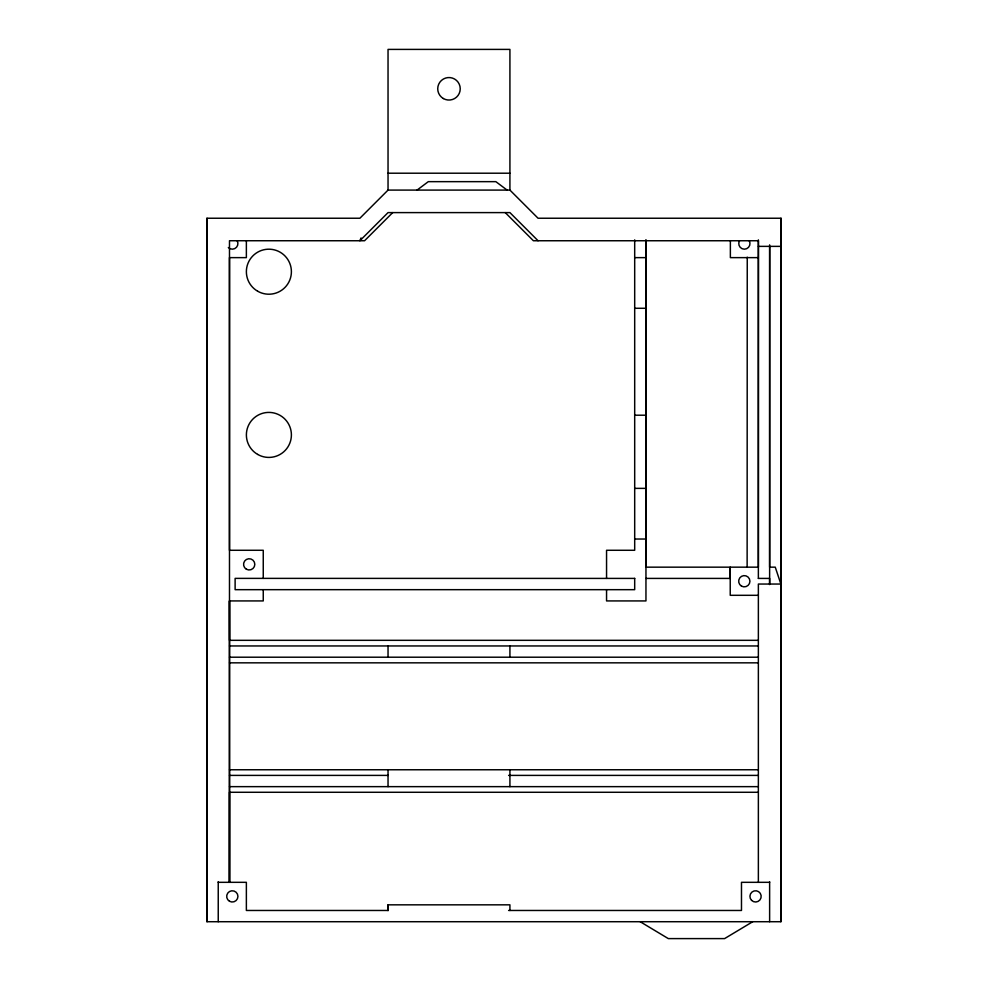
<?xml version="1.0" encoding="UTF-8"?>
<svg xmlns="http://www.w3.org/2000/svg" width="988" height="988" viewBox="0 0 988 988"><rect width="100%" height="100%" fill="white"/><g stroke="black" fill="none" stroke-linecap="round" stroke-linejoin="round"><path stroke-width="1.48" d="M206.974 921.718L206.974 218.237L359.891 218.237L388.037 190.091L388.037 49.4L509.919 49.4L509.919 190.091L538.052 218.237L781.026 218.237L780.878 921.718L206.974 921.718L206.974 218.237M218.237 921.718L218.237 881.629M758.364 792.277L229.525 792.277L229.488 882.321L229.488 240.739L364.56 240.751L392.693 212.605M263.253 578.412L263.253 550.279L229.488 550.279L229.488 257.633L246.37 257.633L246.37 240.751M388.037 904.835L388.037 910.467L388.037 904.835L509.919 904.835L509.919 910.467M606.558 578.412L606.558 550.279L634.691 550.279L634.691 239.862M645.954 240.282L645.954 567.161L758.364 567.161L758.438 240.751L533.397 240.751L505.251 212.605M747.126 567.161L747.249 257.176M758.364 578.425L758.364 239.862M769.627 244.863L769.627 584.044M263.253 589.675L263.253 600.926L229.488 600.926L229.488 882.321M606.558 589.675L606.558 600.926L645.954 600.926L645.954 239.862M361.065 237.923L359.891 240.739L388.037 212.605L509.919 212.605L538.052 240.739M417.06 190.091L428.31 181.656L495.853 181.656L507.103 190.091M752.733 921.718L724.599 938.6L668.32 938.6L640.187 921.718M388.037 173.209L509.919 173.209M388.037 190.091L509.919 190.091M758.438 246.37L781.014 246.37M769.689 246.37L769.627 567.161L775.259 567.161L780.878 584.044L758.364 584.044L758.364 882.321M634.691 257.633L645.954 257.633M758.364 257.633L730.367 257.633L730.367 240.739M634.691 308.281L645.954 308.281M634.691 415.207L645.954 415.207M634.691 488.368L645.954 488.368M634.691 539.028L645.954 539.028M645.954 578.412L730.218 578.412L730.218 567.161L730.231 595.307L758.364 595.307M758.364 578.412L769.627 578.425L769.627 584.575M758.364 640.323L229.537 640.323L229.488 600.926M229.537 645.954L758.364 645.954M229.537 657.205L758.364 657.205M229.537 662.837L758.364 662.837M229.525 769.763L758.364 769.763M229.525 775.395L388.333 775.395M508.598 775.395L758.364 775.395M229.525 786.646L758.364 786.646M218.237 882.321L246.37 882.321L246.37 910.467L388.272 910.467M769.627 882.321L741.482 882.321L741.482 910.467L508.585 910.467M781.014 218.237L780.878 921.718M769.627 881.691L769.627 921.718M509.919 645.954L509.919 657.205M509.919 769.763L509.919 786.646M388.037 645.954L388.037 657.205M388.037 769.763L388.037 786.646M749.237 240.739A5.632 5.632 0 0 1 744.384 249.186A5.632 5.632 0 0 1 739.493 240.763M237.182 240.751A5.632 5.632 0 0 1 228.327 247.543M634.691 578.412L235.119 578.375L235.119 589.675L634.691 589.675L634.691 578.375M443.353 98.541A11.251 11.251 0 0 0 460.235 88.797A11.251 11.251 0 0 0 443.353 79.052A11.251 11.251 0 0 0 443.353 98.541M246.37 569.224A5.632 5.632 0 0 0 254.818 564.346A5.632 5.632 0 0 0 246.37 559.48A5.632 5.632 0 0 0 246.37 569.224M229.488 901.266A5.632 5.632 0 0 0 237.935 896.388A5.632 5.632 0 0 0 229.488 891.522A5.632 5.632 0 0 0 229.488 901.266M751.572 900.364A5.632 5.632 0 0 0 760.995 897.845A5.632 5.632 0 0 0 754.091 890.954A5.632 5.632 0 0 0 751.572 900.364M741.482 586.106A5.632 5.632 0 0 0 749.929 581.24A5.632 5.632 0 0 0 741.482 576.362A5.632 5.632 0 0 0 741.482 586.106M257.633 291.201A22.514 22.514 0 0 0 291.398 271.7A22.514 22.514 0 0 0 257.633 252.199A22.514 22.514 0 0 0 257.633 291.201M257.633 454.406A22.514 22.514 0 0 0 291.398 434.905A22.514 22.514 0 0 0 257.633 415.417A22.514 22.514 0 0 0 257.633 454.406"/></g></svg>
